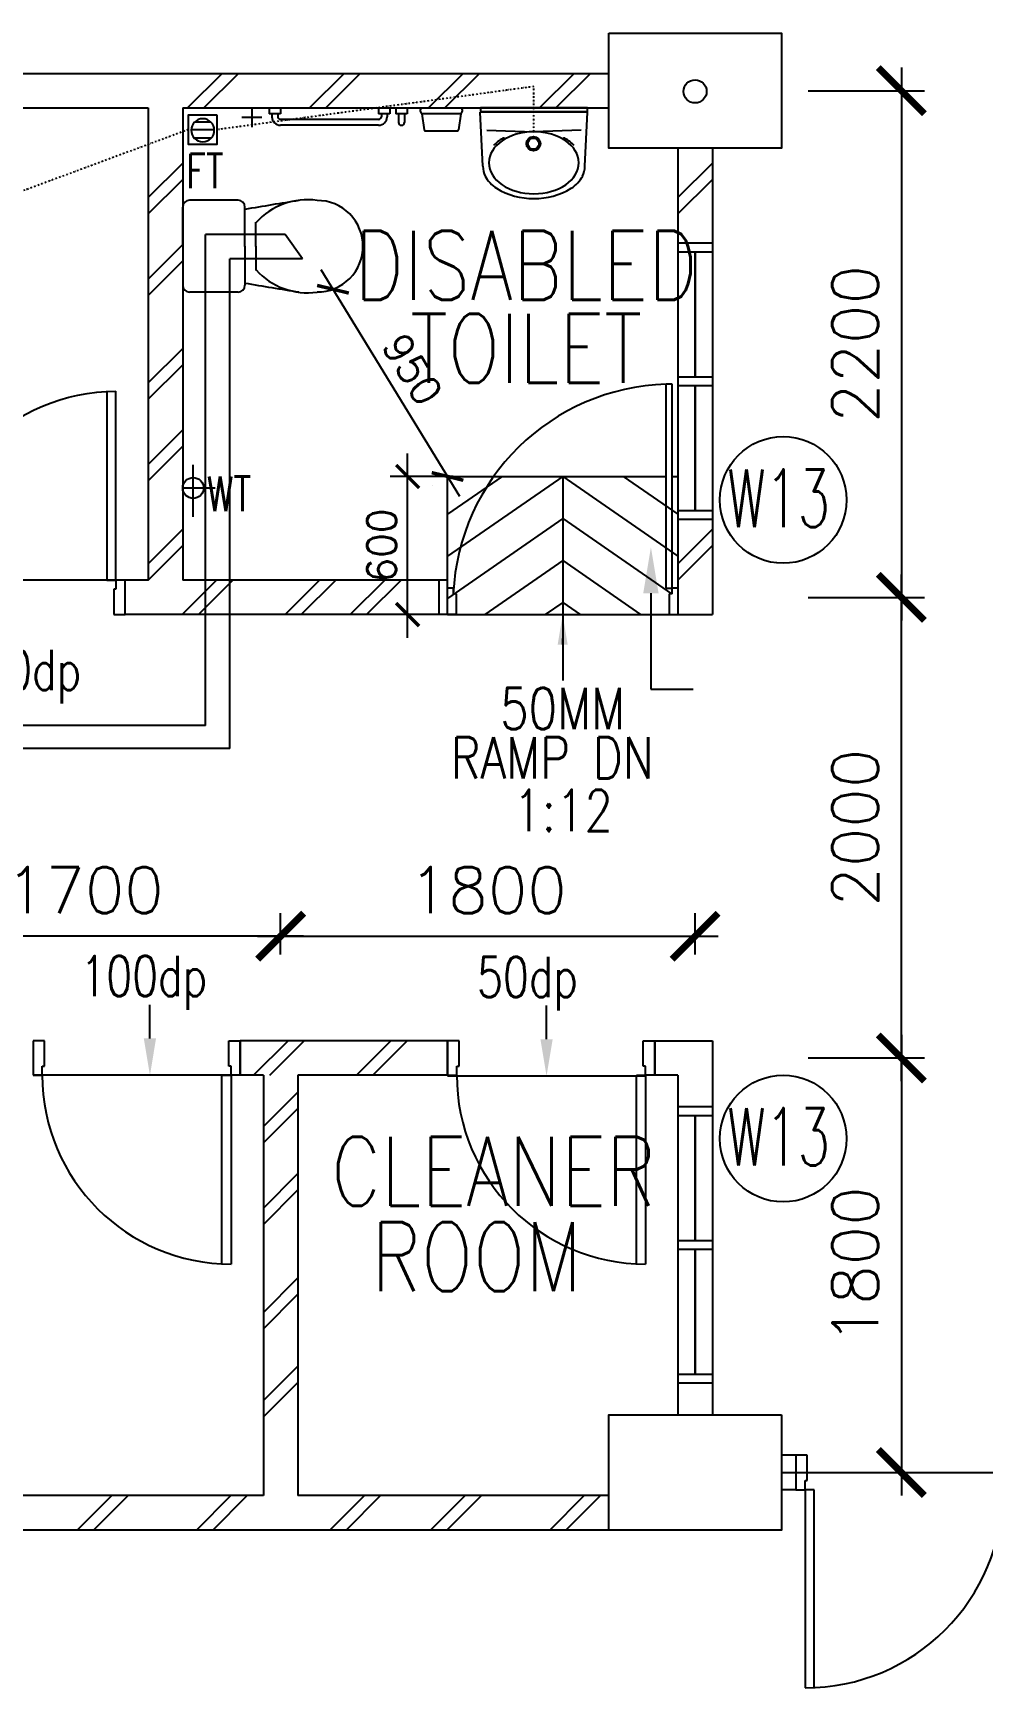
# Model space of a CAD drawing. Header units: feet. Extents: x 1613173 to 1750704, y -859418 to -757301.
# Drawn here: x 1693085 to 1697210, y -791359 to -784174 of the extents above; entities that cross this region are included whole.
import ezdxf
from ezdxf.enums import TextEntityAlignment as Align

# ---------------------------------------------------------------- set-up
doc = ezdxf.new("R2010")
doc.units = ezdxf.units.FT
doc.header["$LTSCALE"] = 13
doc.header["$MEASUREMENT"] = 0
doc.linetypes.add('DIVIDE', pattern=[1.25, 0.5, -0.25, 0, -0.25, 0, -0.25])
doc.layers.get('0').update_dxf_attribs({"linetype": 'CONTINUOUS'})
for name, color, linetype in [('BO', 7, 'CONTINUOUS'), ('COL', 3, 'CONTINUOUS'), ('DIM', 7, 'CONTINUOUS'), ('DR', 7, 'CONTINUOUS'), ('DTEXT', 7, 'CONTINUOUS'), ('FIT', 5, 'CONTINUOUS'), ('H', 1, 'CONTINUOUS'), ('LINE', 7, 'CONTINUOUS'), ('partition', 7, 'CONTINUOUS'), ('PIPE', 5, 'DIVIDE'), ('RWDP', 145, 'CONTINUOUS'), ('SANI', 7, 'CONTINUOUS'), ('SP', 220, 'CONTINUOUS'), ('T25', 7, 'CONTINUOUS'), ('TEX', 2, 'CONTINUOUS'), ('txt', 7, 'CONTINUOUS'), ('VP', 100, 'CONTINUOUS'), ('WALL', 2, 'CONTINUOUS'), ('WIN', 5, 'CONTINUOUS'), ('WIN-T', 7, 'CONTINUOUS'), ('WP', 50, 'DIVIDE')]:
    doc.layers.add(name, color=color, linetype=linetype)
doc.styles.add('ROMANS', font='romans')
doc.styles.get("Standard").update_dxf_attribs({"font": 'ROMANS.SHX'})
doc.dimstyles.new('STANDARD$0', dxfattribs={"dimscale": 0, "dimtxt": 8, "dimasz": 6, "dimexe": 1, "dimexo": 1, "dimgap": 3, "dimtad": 1, "dimdec": 0, "dimlfac": -1, "dimrnd": 1, "dimzin": 0, "dimdsep": 46, "dimtxsty": 'Standard', "dimcen": 0, "dimclrd": 5, "dimclre": 250, "dimadec": 0, "dimazin": 0, "dimtfac": 1, "dimtdec": 4, "dimtofl": 0, "dimtmove": 0, "dimatfit": 3, "dimfxl": 1, "dimtolj": 1, "dimtzin": 0, "dimarcsym": 0})

# ---------------------------------------------------------------- blocks, each defined once
blk = doc.blocks.new('100FT')
at = {"layer": 'PIPE', "linetype": 'Continuous'}
blk.add_circle((0, 0), 50, dxfattribs=at)
at = {"layer": 'WP', "linetype": 'Continuous'}
for p, q in [((-37.1, 33.5), (37.1, 33.5)), ((-49.9, -2.7), (49.9, -2.7)), ((-34, -36.7), (34, -36.7))]:
    blk.add_line(p, q, dxfattribs=at)
blk = doc.blocks.new('A$C7CE3714C')
at = {"layer": 'FIT'}
blk.add_lwpolyline([(0, 0), (126, 0), (126, 126), (0, 126)], close=True, dxfattribs=at)
at = {"layer": 'FIT', "xscale": -1}
blk.add_blockref('100FT', (63, 65.7), dxfattribs=at)
blk = doc.blocks.new('DR-900-B')
at = {"layer": 'DR'}
for p, q in [((0, 900), (-150, 900)), ((-150, 900), (-150, 860)), ((0, 850), (0, 900)), ((-150, 860), (-110, 860)), ((-110, 860), (-110, 850)), ((-110, 850), (0, 850)), ((-969, 80), (-150, 80)), ((-150, 80), (-150, 40)), ((-150, 40), (-970, 40)), ((-150, 40), (-110, 40)), ((-150, 0), (-150, 40)), ((0, 0), (-150, 0)), ((-110, 50), (0, 50)), ((-110, 40), (-110, 50)), ((0, 50), (0, 0))]:
    blk.add_line(p, q, dxfattribs=at)
blk.add_arc((-150, 40), 820, 90, 180, dxfattribs=at)
blk = doc.blocks.new('WC-CAP-P')
for p, q in [((-84.1, 0), (-254.1, 0)), ((-85, 0), (85, 0)), ((-284.1, -240), (-284.1, -30)), ((115, -240), (115, -30)), ((-84.1, -270), (-254.1, -270)), ((-85, -270), (85, -270)), ((-274.1, -317.5), (-274.1, -317.5)), ((-84.1, -317.5), (-189.6, -317.5)), ((-85, -317.5), (20.5, -317.5)), ((105, -317.5), (105, -317.5))]:
    blk.add_line(p, q)
for centre, radius, start, end in [((-254.1, -30), 30, 90, 180), ((85, -30), 30, 0, 90), ((-254.1, -240), 30, 180, 270), ((23685.1, -4344.3), 24273.9, 170.33681, 170.89893), ((-23854.2, -4344.3), 24273.9, 9.10107, 9.66319), ((85, -240), 30, 270, 0), ((10.3, -540), 296.7, 131.76878, 188.34412), ((-179.4, -540), 296.7, 351.65588, 48.23122), ((-85.8, -584.8), 197.4, 179.51694, 271.02679), ((-83.3, -584.8), 197.4, 268.97321, 0.48306)]:
    blk.add_arc(centre, radius, start, end)
blk = doc.blocks.new('_ARCHTICK')
at = {"color": 0, "linetype": 'ByBlock', "const_width": 0.15}
blk.add_lwpolyline([(-0.5, -0.5), (0.5, 0.5)], dxfattribs=at)
blk = doc.blocks.new('*D324')
at = {"layer": 'BO', "color": 7, "lineweight": -2, "transparency": 16777216}
for p, q in [((1694711.7, -786799.1), (1694711.7, -785999.1)), ((1694910.2, -786099.1), (1694636.7, -786099.1)), ((1694910.2, -786699.1), (1694636.7, -786699.1))]:
    blk.add_line(p, q, dxfattribs=at)
at = {"layer": 'BO', "color": 7, "lineweight": -2, "transparency": 16777216, "xscale": 100, "yscale": 100, "zscale": 100}
for p, rotation in [((1694711.7, -786099.1), 90), ((1694711.7, -786699.1), 270)]:
    blk.add_blockref('_ARCHTICK', p, dxfattribs=dict(at, rotation=rotation))
at = {"layer": 'BO', "color": 7, "transparency": 16777216, "insert": (1694599.2, -786399.1), "char_height": 125, "attachment_point": 5, "rotation": 90, "style": 'ROMANS'}
blk.add_mtext('\\A1;600', dxfattribs=at)
blk = doc.blocks.new('ELLIPSE')
blk.add_circle((0.5, 0.5), 0.5)
blk = doc.blocks.new('P', base_point=(9.1686, 7.4202))
for radius in [0.0407, 0.0315]:
    blk.add_circle((9.166, 7.4179), radius)
blk = doc.blocks.new('BASIN-2')
for p, q in [((310, 0), (-310, 0)), ((-295, -313.8), (-310.1, -0.1)), ((295, -313.8), (310.1, -0.1)), ((-273.1, -104), (-0.1, -113.8)), ((273.1, -104), (0.1, -113.8))]:
    blk.add_line(p, q)
for centre, radius, start, end in [((-23.4, -399.8), 293.9, 122.15738, 135.58726), ((-176.4, -155.7), 5.79, 327.23155, 125.54576), ((176.4, -155.7), 5.79, 54.45424, 212.76845), ((23.4, -399.8), 293.9, 44.41274, 57.84262), ((-163.3, -314.9), 131.7, 179.49571, 205.01035), ((-101.9, -267.9), 207.9, 209.5959, 236.4372), ((101.9, -267.9), 207.9, 303.5628, 330.4041), ((163.3, -314.9), 131.7, 334.98965, 0.50429), ((-7.3, -98), 402.1, 238.60271, 271.03629), ((7.3, -98), 402.1, 268.96371, 301.39729)]:
    blk.add_arc(centre, radius, start, end)
for name, p, xscale, yscale, zscale in [('ELLIPSE', (260.6, -472.6), -521.326566894229, 358.7639225105095, 521.3265668942295), ('P', (-0.1, -180.4), 1000, 1000, 1000)]:
    blk.add_blockref(name, p, dxfattribs=dict(xscale=xscale, yscale=yscale, zscale=zscale))
blk = doc.blocks.new('*D317')
at = {"layer": 'BO', "color": 7, "lineweight": -2, "transparency": 16777216}
for p, q in [((1694335.4, -785201), (1694937.4, -786184.4)), ((1694323.7, -785325.4), (1694323.7, -785325.4)), ((1694821.3, -786138.3), (1694821.3, -786138.3))]:
    blk.add_line(p, q, dxfattribs=at)
at = {"layer": 'BO', "color": 7, "lineweight": -2, "transparency": 16777216, "xscale": 100, "yscale": 100, "zscale": 100}
for p, rotation in [((1694387.7, -785286.3), 121.4733146177506), ((1694885.2, -786099.1), 301.4733146177506)]:
    blk.add_blockref('_ARCHTICK', p, dxfattribs=dict(at, rotation=rotation))
at = {"layer": 'BO', "color": 7, "transparency": 16777216, "insert": (1694732.4, -785634), "char_height": 125, "attachment_point": 5, "rotation": 301.47331, "style": 'ROMANS'}
blk.add_mtext('\\A1;950', dxfattribs=at)
blk = doc.blocks.new('*D304')
at = {"layer": 'DIM', "color": 7, "lineweight": -2, "transparency": 16777216}
for p, q in [((1696856, -784324.1), (1696856, -786724.1)), ((1696452, -784424.1), (1696956, -784424.1)), ((1696452, -786624.1), (1696956, -786624.1))]:
    blk.add_line(p, q, dxfattribs=at)
at = {"layer": 'DIM', "color": 7, "lineweight": -2, "transparency": 16777216, "xscale": 200, "yscale": 200, "zscale": 200}
for p, rotation in [((1696856, -784424.1), 90), ((1696856, -786624.1), 270)]:
    blk.add_blockref('_ARCHTICK', p, dxfattribs=dict(at, rotation=rotation))
at = {"layer": 'DIM', "color": 7, "transparency": 16777216, "insert": (1696656, -785524.1), "char_height": 200, "attachment_point": 5, "rotation": 90, "style": 'ROMANS'}
blk.add_mtext('\\A1;2200', dxfattribs=at)
blk = doc.blocks.new('*D305')
at = {"layer": 'DIM', "color": 7, "lineweight": -2, "transparency": 16777216}
for p, q in [((1696856, -788724.1), (1696856, -786524.1)), ((1696452, -786624.1), (1696956, -786624.1)), ((1696452, -788624.1), (1696956, -788624.1))]:
    blk.add_line(p, q, dxfattribs=at)
at = {"layer": 'DIM', "color": 7, "lineweight": -2, "transparency": 16777216, "xscale": 200, "yscale": 200, "zscale": 200}
for p, rotation in [((1696856, -786624.1), 90), ((1696856, -788624.1), 270)]:
    blk.add_blockref('_ARCHTICK', p, dxfattribs=dict(at, rotation=rotation))
at = {"layer": 'DIM', "color": 7, "transparency": 16777216, "insert": (1696656, -787624.1), "char_height": 200, "attachment_point": 5, "rotation": 90, "style": 'ROMANS'}
blk.add_mtext('\\A1;2000', dxfattribs=at)
blk = doc.blocks.new('*D308')
at = {"color": 7, "lineweight": -2, "transparency": 16777216}
for p, q in [((1694160.2, -788175.3), (1694160.2, -787995.3)), ((1695960.2, -788175.3), (1695960.2, -787995.3)), ((1694060.2, -788095.3), (1696060.2, -788095.3))]:
    blk.add_line(p, q, dxfattribs=at)
at = {"color": 7, "lineweight": -2, "transparency": 16777216, "xscale": 200, "yscale": 200, "zscale": 200, "rotation": 180}
blk.add_blockref('_ARCHTICK', (1694160.2, -788095.3), dxfattribs=at)
at = {"color": 7, "lineweight": -2, "transparency": 16777216, "xscale": 200, "yscale": 200, "zscale": 200}
blk.add_blockref('_ARCHTICK', (1695960.2, -788095.3), dxfattribs=at)
at = {"color": 7, "transparency": 16777216, "insert": (1695060.2, -787895.3), "char_height": 200, "attachment_point": 5, "style": 'ROMANS'}
blk.add_mtext('\\A1;1800', dxfattribs=at)
blk = doc.blocks.new('*D309')
at = {"color": 7, "lineweight": -2, "transparency": 16777216}
for p, q in [((1692460.2, -788175.3), (1692460.2, -787995.3)), ((1694160.2, -788175.3), (1694160.2, -787995.3)), ((1694260.2, -788095.3), (1692360.2, -788095.3))]:
    blk.add_line(p, q, dxfattribs=at)
at = {"color": 7, "lineweight": -2, "transparency": 16777216, "xscale": 200, "yscale": 200, "zscale": 200, "rotation": 180}
blk.add_blockref('_ARCHTICK', (1692460.2, -788095.3), dxfattribs=at)
at = {"color": 7, "lineweight": -2, "transparency": 16777216, "xscale": 200, "yscale": 200, "zscale": 200}
blk.add_blockref('_ARCHTICK', (1694160.2, -788095.3), dxfattribs=at)
at = {"color": 7, "transparency": 16777216, "insert": (1693310.2, -787895.3), "char_height": 200, "attachment_point": 5, "style": 'ROMANS'}
blk.add_mtext('\\A1;1700', dxfattribs=at)
blk = doc.blocks.new('*D310')
at = {"layer": 'DIM', "color": 7, "lineweight": -2, "transparency": 16777216}
for p, q in [((1696856, -788524.1), (1696856, -790524.1)), ((1696452, -788624.1), (1696956, -788624.1)), ((1696452, -790424.1), (1696956, -790424.1))]:
    blk.add_line(p, q, dxfattribs=at)
at = {"layer": 'DIM', "color": 7, "lineweight": -2, "transparency": 16777216, "xscale": 200, "yscale": 200, "zscale": 200}
for p, rotation in [((1696856, -788624.1), 90), ((1696856, -790424.1), 270)]:
    blk.add_blockref('_ARCHTICK', p, dxfattribs=dict(at, rotation=rotation))
at = {"layer": 'DIM', "color": 7, "transparency": 16777216, "insert": (1696656, -789524.1), "char_height": 200, "attachment_point": 5, "rotation": 90, "style": 'ROMANS'}
blk.add_mtext('\\A1;1800', dxfattribs=at)
blk = doc.blocks.new('DR-1800-B')
at = {"layer": 'DR'}
for p, q in [((-50, 0), (0, 0)), ((0, 0), (0, -150)), ((-1800, 0), (-1800, -150)), ((-1750, 0), (-1800, 0)), ((-1750, -110), (-1750, 0)), ((-50, -110), (-50, 0)), ((-1760, -150), (-1760, -110)), ((-1760, -110), (-1750, -110)), ((-40, -110), (-50, -110)), ((-40, -150), (-40, -110)), ((-1800, -150), (-1760, -150)), ((-1760, -150), (-1760, -1010)), ((-1720, -150), (-1760, -150)), ((-1720, -1009.1), (-1720, -150)), ((-80, -1009.1), (-80, -150)), ((-80, -150), (-40, -150)), ((-40, -150), (-40, -1010)), ((0, -150), (-40, -150))]:
    blk.add_line(p, q, dxfattribs=at)
for centre, start, end in [((-1760, -150), 270, 0), ((-40, -150), 180.00007, 270)]:
    blk.add_arc(centre, 860, start, end, dxfattribs=at)

msp = doc.modelspace()

# ---------------------------------------------------------------- linework, layer by layer
at = {"color": 0}
msp.add_line((1693735.2, -786149.1), (1693875.4, -786149.1), dxfattribs=at)
at = {"layer": 'COL', "color": 0}
for points in [[(1695585.2, -784174.1), (1696335.2, -784174.1), (1696335.2, -784674.1), (1695585.2, -784674.1)], [(1696335.2, -790174.1), (1696335.2, -790674.1), (1695585.2, -790674.1), (1695585.2, -790174.1)]]:
    msp.add_lwpolyline(points, close=True, dxfattribs=at)
at = {"layer": 'DR', "color": 0}
for p, q in [((1695860.2, -785699.1), (1695835.2, -785699.1)), ((1695835.2, -786584.1), (1695835.2, -785699.1)), ((1695860.2, -786609.1), (1695860.2, -785699.1)), ((1694910.6, -786584.1), (1694885.2, -786584.1)), ((1694910.2, -786584.1), (1694910.2, -786609.1)), ((1694923.2, -786609.1), (1694910.2, -786609.1)), ((1694923.2, -786609.1), (1694923.2, -786699.1)), ((1695835.2, -786584.1), (1695860.2, -786584.1)), ((1695860.2, -786609.1), (1695847.2, -786609.1)), ((1695847.2, -786609.1), (1695847.2, -786699.1)), ((1695885.2, -786584.1), (1695860.2, -786584.1)), ((1694923.2, -786699.1), (1694885.2, -786699.1))]:
    msp.add_line(p, q, dxfattribs=at)
at = {"layer": 'DR', "color": 0, "ltscale": 10000}
for p, q in [((1693445.2, -786549.1), (1692585.2, -786549.1)), ((1693945.2, -788699.1), (1693085.2, -788699.1)), ((1695745.2, -788702.6), (1694885.2, -788702.6))]:
    msp.add_line(p, q, dxfattribs=at)
at = {"layer": 'DR', "color": 0}
msp.add_arc((1695861.7, -786651.1), 952.4, 91.59266, 177.47065, dxfattribs=at)
at = {"layer": 'DTEXT', "color": 0}
for p, q in [((1694773.5, -784524), (1694783.3, -784593.7)), ((1694943.2, -784524), (1694933.3, -784593.7))]:
    msp.add_line(p, q, dxfattribs=at)
for centre, radius, start, end in [((1694783.3, -784510.7), 16.5, 134.68563, 233.51246), ((1694933.3, -784510.7), 16.5, 306.48754, 45.31437), ((1694788.3, -784593), 5, 188.02773, 270), ((1694928.4, -784593), 5, 270, 351.97227)]:
    msp.add_arc(centre, radius, start, end, dxfattribs=at)
at = {"layer": 'H', "color": 0}
for p, q in [((1693756, -784499.1), (1693906, -784349.1)), ((1693826.7, -784499.1), (1693976.7, -784349.1)), ((1694285.5, -784499.1), (1694435.5, -784349.1)), ((1694356.2, -784499.1), (1694506.2, -784349.1)), ((1694803.1, -784499.1), (1694953.1, -784349.1)), ((1694873.8, -784499.1), (1695023.8, -784349.1)), ((1695285.1, -784499.1), (1695435.1, -784349.1)), ((1695355.8, -784499.1), (1695505.8, -784349.1)), ((1693585.2, -784888.5), (1693735.2, -784738.5)), ((1695885.2, -784888.5), (1696035.2, -784738.5)), ((1693585.2, -784959.2), (1693735.2, -784809.2)), ((1695885.2, -784959.2), (1696035.2, -784809.2)), ((1693585.2, -785242.3), (1693735.2, -785092.3)), ((1693585.2, -785313), (1693735.2, -785163)), ((1693585.2, -785693.1), (1693735.2, -785543.1)), ((1693585.2, -785763.8), (1693735.2, -785613.8)), ((1693585.2, -786046.9), (1693735.2, -785896.9)), ((1693585.2, -786117.6), (1693735.2, -785967.6)), ((1693585.2, -786478.2), (1693735.2, -786328.2)), ((1695885.2, -786478.2), (1696035.2, -786328.2)), ((1693585.2, -786548.9), (1693735.2, -786398.9)), ((1695885.2, -786548.9), (1696035.2, -786398.9)), ((1693732.3, -786699.1), (1693882.3, -786549.1)), ((1693803, -786699.1), (1693953, -786549.1)), ((1694179.4, -786699.1), (1694329.4, -786549.1)), ((1694250.1, -786699.1), (1694400.1, -786549.1)), ((1694462.3, -786699.1), (1694612.3, -786549.1)), ((1694533.1, -786699.1), (1694683.1, -786549.1)), ((1694042.4, -788699.1), (1694192.4, -788549.1)), ((1694113.1, -788699.1), (1694263.1, -788549.1)), ((1694489.5, -788699.1), (1694639.5, -788549.1)), ((1694560.2, -788699.1), (1694710.2, -788549.1)), ((1694085.2, -788922.1), (1694235.2, -788772.1)), ((1694085.2, -788992.8), (1694235.2, -788842.8)), ((1694085.2, -789275.9), (1694235.2, -789125.9)), ((1694085.2, -789346.6), (1694235.2, -789196.6)), ((1694085.2, -789728.6), (1694235.2, -789578.6)), ((1694085.2, -789799.4), (1694235.2, -789649.4)), ((1694085.2, -790111.8), (1694235.2, -789961.8)), ((1694085.2, -790182.5), (1694235.2, -790032.5)), ((1693277, -790674.1), (1693427, -790524.1)), ((1693347.7, -790674.1), (1693497.7, -790524.1)), ((1693794.6, -790674.1), (1693944.6, -790524.1)), ((1693865.3, -790674.1), (1694015.3, -790524.1)), ((1694374, -790674.1), (1694524, -790524.1)), ((1694444.7, -790674.1), (1694594.7, -790524.1)), ((1694811.3, -790674.1), (1694961.3, -790524.1)), ((1694882, -790674.1), (1695032, -790524.1)), ((1695328.9, -790674.1), (1695478.9, -790524.1)), ((1695399.6, -790674.1), (1695549.6, -790524.1))]:
    msp.add_line(p, q, dxfattribs=at)
at = {"layer": 'LINE', "color": 0}
for p, q in [((1693780.6, -786274.5), (1693780.6, -786048.8)), ((1695768.4, -786606), (1695768.4, -787022.7)), ((1695385.2, -786699.1), (1695385.2, -786984.5)), ((1695385.2, -786829.1), (1695385.2, -786802.1)), ((1695768.4, -787022.7), (1695952, -787022.7))]:
    msp.add_line(p, q, dxfattribs=at)
msp.add_lwpolyline([(1695028.2, -784514.7), (1695492.5, -784514.7), (1695492.5, -784499.1), (1695028.2, -784499.1)], close=True, dxfattribs=at)
msp.add_circle((1693780.6, -786149.1), 45.3, dxfattribs=at)
for points in [[(1695735, -786606), (1695801.7, -786606), (1695768.4, -786406)], [(1695406.9, -786829.1), (1695363.6, -786829.1), (1695385.2, -786699.1)]]:
    msp.add_solid(points, dxfattribs=at)
at = {"layer": 'partition', "color": 0}
for p, q in [((1694885.2, -788699.1), (1694885.2, -788549.1)), ((1694885.2, -788549.1), (1694885.2, -788699.1)), ((1696335.2, -790424.1), (1700960.2, -790424.1))]:
    msp.add_line(p, q, dxfattribs=at)
at = {"layer": 'RWDP', "color": 0}
msp.add_circle((1695960.2, -784427.4), 50, dxfattribs=at)
at = {"layer": 'SANI', "color": 0}
for p, q in [((1694885.2, -786099.1), (1695835.2, -786099.1)), ((1694885.2, -786549.1), (1694885.2, -786099.1)), ((1695385.2, -786099.1), (1694885.2, -786445.9)), ((1695122.1, -786099.1), (1694885.2, -786263.4)), ((1695385.2, -786099.1), (1695385.2, -786699.1)), ((1695385.2, -786099.1), (1695885.2, -786445.9)), ((1695648.4, -786099.1), (1695885.2, -786263.4)), ((1695860.2, -786099.1), (1695885.2, -786099.1)), ((1695385.2, -786281.7), (1694885.2, -786628.5)), ((1695385.2, -786281.7), (1695857.3, -786609.1)), ((1695385.2, -786464.2), (1695046.6, -786699.1)), ((1695385.2, -786464.2), (1695723.8, -786699.1)), ((1695385.2, -786646.8), (1695309.8, -786699.1)), ((1695385.2, -786646.8), (1695460.7, -786699.1)), ((1694885.2, -786699.1), (1695885.2, -786699.1)), ((1693592.7, -788539.1), (1693592.7, -788392.8)), ((1695315.2, -788542.6), (1695315.2, -788396.3))]:
    msp.add_line(p, q, dxfattribs=at)
for points in [[(1693619.3, -788539.1), (1693566, -788539.1), (1693592.7, -788699.1)], [(1695341.9, -788542.6), (1695288.6, -788542.6), (1695315.2, -788702.6)]]:
    msp.add_solid(points, dxfattribs=at)
at = {"layer": 'SP', "color": 0}
for p, q in [((1694179.9, -785048.7), (1693834.6, -785048.7)), ((1693834.6, -787180.8), (1693834.6, -785048.7)), ((1693834.6, -787180.8), (1680207.9, -787180.8))]:
    msp.add_line(p, q, dxfattribs=at)
at = {"layer": 'VP', "color": 0}
for p, q in [((1694254.8, -785153.9), (1694179.9, -785048.7)), ((1694254.8, -785153.9), (1693939.7, -785153.9)), ((1693939.7, -787280.8), (1693939.7, -785153.9)), ((1693939.7, -787280.8), (1680204.2, -787280.8))]:
    msp.add_line(p, q, dxfattribs=at)
at = {"layer": 'WALL', "color": 0}
for p, q in [((1691335.8, -784349.1), (1695585.2, -784349.1)), ((1691210.2, -784499.1), (1693585.2, -784499.1)), ((1693585.2, -784499.1), (1693585.2, -786549.1)), ((1693735.2, -784499.1), (1693735.2, -786549.1)), ((1693735.2, -784499.1), (1695585.2, -784499.1)), ((1694035.2, -784499.5), (1694035.2, -784582.3)), ((1694110.7, -784499.1), (1694110.7, -784524.1)), ((1694159.7, -784524.1), (1694110.7, -784524.1)), ((1694122.7, -784524.1), (1694122.7, -784537.1)), ((1694147.7, -784524.1), (1694147.7, -784537.1)), ((1694159.7, -784499.1), (1694159.7, -784524.1)), ((1694585.7, -784499.1), (1694585.7, -784524.1)), ((1694634.7, -784524.1), (1694585.7, -784524.1)), ((1694597.7, -784524.1), (1694597.7, -784537.1)), ((1694622.7, -784524.1), (1694622.7, -784537.1)), ((1694634.7, -784499.1), (1694634.7, -784524.1)), ((1694660.7, -784499.1), (1694660.7, -784524.1)), ((1694709.7, -784524.1), (1694660.7, -784524.1)), ((1694672.7, -784524.1), (1694672.7, -784562.1)), ((1694697.7, -784524.1), (1694697.7, -784562.1)), ((1694709.7, -784499.1), (1694709.7, -784524.1)), ((1694943.1, -784524), (1694773.5, -784524)), ((1694078, -784540.9), (1693992.5, -784540.9)), ((1694585.8, -784574.1), (1694159.6, -784574.1)), ((1694585.7, -784549.1), (1694159.7, -784549.1)), ((1694685.7, -784574.1), (1694684.7, -784574.1)), ((1694788.3, -784598), (1694928.4, -784598)), ((1695885.2, -784674.1), (1695885.2, -785086.6)), ((1696035.2, -784674.1), (1696035.2, -785086.6)), ((1696035.2, -786286.6), (1695885.2, -786286.6)), ((1695885.2, -786286.6), (1695885.2, -786699.1)), ((1696035.2, -786286.6), (1696035.2, -786699.1)), ((1693585.2, -786549.1), (1693485.2, -786549.1)), ((1694847.7, -786549.1), (1693735.2, -786549.1)), ((1694885.2, -786549.1), (1694847.7, -786549.1)), ((1694847.7, -786549.1), (1694847.7, -786699.1)), ((1694885.2, -786699.1), (1694885.2, -786549.1)), ((1694847.7, -786699.1), (1693485.2, -786699.1)), ((1694885.2, -786699.1), (1694847.7, -786699.1)), ((1695885.2, -786699.1), (1696035.2, -786699.1)), ((1694885.2, -788549.1), (1693985.2, -788549.1)), ((1693985.2, -788699.1), (1693985.2, -788549.1)), ((1693985.2, -788549.1), (1693985.2, -788699.1)), ((1694885.2, -788549.1), (1694835.2, -788549.1)), ((1695785.2, -788699.1), (1695785.2, -788549.1)), ((1695785.2, -788549.1), (1696035.2, -788549.1)), ((1696035.2, -788549.1), (1696035.2, -788836.6)), ((1694085.2, -788699.1), (1693985.2, -788699.1)), ((1694085.2, -788699.1), (1694085.2, -790524.1)), ((1694885.2, -788699.1), (1694235.2, -788699.1)), ((1694235.2, -788699.1), (1694235.2, -790524.1)), ((1695885.2, -788699.1), (1695785.2, -788699.1)), ((1695885.2, -788699.1), (1695885.2, -788836.6)), ((1696035.2, -790036.6), (1695885.2, -790036.6)), ((1695885.2, -790036.6), (1695885.2, -790174.1)), ((1696035.2, -790036.6), (1696035.2, -790174.1)), ((1696397.7, -790349.1), (1696335.2, -790349.1)), ((1694085.2, -790524.1), (1691260.2, -790524.1)), ((1695585.2, -790524.1), (1694235.2, -790524.1)), ((1696397.7, -790499.1), (1696335.2, -790499.1)), ((1695585.2, -790674.1), (1691260.2, -790674.1))]:
    msp.add_line(p, q, dxfattribs=at)
for centre, radius, start, end in [((1694159.7, -784537.1), 37, 180, 270), ((1694159.7, -784537.1), 12, 180, 270), ((1694585.7, -784537.1), 37, 270, 0), ((1694585.7, -784537.1), 12, 270, 0), ((1694684.7, -784562.1), 12, 180, 270), ((1694685.7, -784562.1), 12, 270.00262, 0)]:
    msp.add_arc(centre, radius, start, end, dxfattribs=at)
at = {"layer": 'WIN', "color": 0}
for p, q in [((1695885.2, -785086.6), (1695885.2, -786286.6)), ((1696035.2, -785086.6), (1695885.2, -785086.6)), ((1696035.2, -785086.6), (1696035.2, -786286.6)), ((1696035.2, -785124.6), (1695885.2, -785124.6)), ((1696035.2, -785667.6), (1695885.2, -785667.6)), ((1696035.2, -785705.6), (1695885.2, -785705.6)), ((1696035.2, -786248.6), (1695885.2, -786248.6)), ((1695885.2, -788836.6), (1695885.2, -790036.6)), ((1696035.2, -788836.6), (1695885.2, -788836.6)), ((1696035.2, -788836.6), (1696035.2, -790036.6)), ((1696035.2, -788874.6), (1695885.2, -788874.6)), ((1696035.2, -789417.6), (1695885.2, -789417.6)), ((1696035.2, -789455.6), (1695885.2, -789455.6)), ((1696035.2, -789998.6), (1695885.2, -789998.6))]:
    msp.add_line(p, q, dxfattribs=at)
at = {"layer": 'WIN', "color": 0, "const_width": 10, "flags": 128}
for points in [[(1695960.2, -785124.6), (1695960.2, -785667.6)], [(1695960.2, -785705.6), (1695960.2, -786248.6)], [(1695960.2, -788874.6), (1695960.2, -789417.6)], [(1695960.2, -789455.6), (1695960.2, -789998.6)]]:
    msp.add_lwpolyline(points, dxfattribs=at)
at = {"layer": 'WIN-T', "color": 0}
for centre in [(1696342.8, -786201.2, 0), (1696342.8, -788974.2, 0)]:
    msp.add_circle(centre, 275, dxfattribs=at)
at = {"layer": 'WP', "color": 0}
for p, q in [((1695260, -784406), (1693885.3, -784593.3)), ((1695260, -784602.6), (1695260, -784406)), ((1693759.3, -784593.3), (1687883.9, -786767.9))]:
    msp.add_line(p, q, dxfattribs=at)

# ---------------------------------------------------------------- block references
at = {"layer": 'SANI', "color": 0, "extrusion": (0, 0, -1), "xscale": -0.75, "yscale": 0.75, "zscale": -0.75}
msp.add_blockref('BASIN-2', (-1695260, -784517.2), dxfattribs=at)
at = {"layer": 'SANI', "color": 0, "rotation": 90}
msp.add_blockref('WC-CAP-P', (1693735.2, -785015), dxfattribs=at)
at = {"layer": 'T25', "color": 0, "rotation": 180}
msp.add_blockref('A$C7CE3714C', (1693885.3, -784530.3), dxfattribs=at)
msp.add_blockref('A$C7CE3714C', (1693885.3, -784530.3), dxfattribs=at)
at = {"layer": 'WALL', "color": 0, "xscale": -1, "rotation": 90}
msp.add_blockref('DR-900-B', (1693485.2, -786699.1), dxfattribs=at)
at = {"layer": 'WALL', "color": 0, "rotation": 90}
for p in [(1693985.2, -788549.1), (1695785.2, -788549.1)]:
    msp.add_blockref('DR-900-B', p, dxfattribs=at)
at = {"layer": 'WALL', "color": 0}
msp.add_blockref('DR-1800-B', (1698197.7, -790349.1), dxfattribs=at)

# ---------------------------------------------------------------- texts
at = {"layer": 'SANI', "color": 0, "style": 'ROMANS', "width": 0.8}
for s, p in [('50MM', (1695113.9, -787196.4)), ('RAMP DN', (1694899, -787410.5)), ('1:12', (1695171, -787639.4))]:
    msp.add_text(s, height=180, dxfattribs=at).set_placement(p)
at = {"layer": 'TEX', "color": 0, "ltscale": 0.5, "style": 'ROMANS', "width": 0.75}
for s, height, p in [('FT', 150, (1693749.4, -784847.7)), ('WT', 150, (1693840.1, -786249.3)), ('100dp', 175, (1692743.3, -787026.7)), ('100dp', 175, (1693290.7, -788356)), ('50dp', 175, (1695013.3, -788359.5))]:
    msp.add_text(s, height=height, dxfattribs=at).set_placement(p)
at = {"layer": 'txt', "color": 0, "ltscale": 10, "style": 'ROMANS', "width": 0.8}
for s, p in [('DISABLED', (1695226.1, -785182.4, 3887.4)), ('TOILET', (1695226.1, -785543, 3887.4)), ('CLEANER', (1695084.5, -789115.8, 3887.4)), ('ROOM', (1695011.6, -789486.8, 3887.4))]:
    msp.add_text(s, height=300, dxfattribs=at).set_placement(p, align=Align.MIDDLE)
at = {"layer": 'WIN-T', "color": 0, "style": 'ROMANS', "width": 0.65}
for p in [(1696099.8, -786318.6, 0), (1696099.8, -789091.6, 0)]:
    msp.add_text('W13', height=250, dxfattribs=at).set_placement(p)

# ---------------------------------------------------------------- dimensions: what is measured, and where the dimension line sits
at = {"color": 0}
dim = msp.add_linear_dim(base=(1692460.2, -788095.3), p1=(1694160.2, -788275.3), p2=(1692460.2, -788275.3), angle=180, dimstyle='STANDARD$0', override={"dimscale": 100, "dimtxt": 2, "dimasz": 2, "dimgap": 1, "dimtxsty": 'ROMANS', "dimblk": 'ARCHTICK', "dimdle": 1, "dimclrd": 7, "dimclre": 7, "dimclrt": 7, "dimtdec": 0, "dimtmove": 2}, dxfattribs=at)
dim.commit()
dim.dimension.update_dxf_attribs({"geometry": '*D309', "text_midpoint": (1693310.2, -787895.3)})
dim = msp.add_linear_dim(base=(1695960.2, -788095.3), p1=(1694160.2, -788275.3), p2=(1695960.2, -788275.3), dimstyle='STANDARD$0', override={"dimscale": 100, "dimtxt": 2, "dimasz": 2, "dimgap": 1, "dimtxsty": 'ROMANS', "dimblk": 'ARCHTICK', "dimdle": 1, "dimclrd": 7, "dimclre": 7, "dimclrt": 7, "dimtdec": 0, "dimtmove": 2}, dxfattribs=at)
dim.commit()
dim.dimension.update_dxf_attribs({"geometry": '*D308', "text_midpoint": (1695060.2, -787895.3)})
at = {"layer": 'BO', "color": 0}
dim = msp.add_aligned_dim(p1=(1694387.7, -785286.3), p2=(1694885.2, -786099.1), distance=0, text='950', dimstyle='STANDARD$0', override={"dimscale": 50, "dimtxt": 2.5, "dimasz": 2, "dimexe": 1.5, "dimexo": 1.5, "dimgap": 1, "dimzin": 1, "dimtxsty": 'ROMANS', "dimblk": 'ARCHTICK', "dimdle": 2, "dimclrd": 7, "dimclre": 7, "dimclrt": 7, "dimtdec": 0, "dimtmove": 2, "dimtzin": 1}, dxfattribs=at)
dim.commit()
dim.dimension.update_dxf_attribs({"geometry": '*D317', "text_midpoint": (1694732.4, -785634)})
dim = msp.add_aligned_dim(p1=(1694985.2, -786699.1), p2=(1694985.2, -786099.1), distance=273.6, dimstyle='STANDARD$0', override={"dimscale": 50, "dimtxt": 2.5, "dimasz": 2, "dimexe": 1.5, "dimexo": 1.5, "dimgap": 1, "dimzin": 1, "dimtxsty": 'ROMANS', "dimblk": 'ARCHTICK', "dimdle": 2, "dimclrd": 7, "dimclre": 7, "dimclrt": 7, "dimtdec": 0, "dimtmove": 2, "dimtzin": 1}, dxfattribs=at)
dim.commit()
dim.dimension.update_dxf_attribs({"geometry": '*D324', "text_midpoint": (1694599.2, -786399.1)})
at = {"layer": 'DIM', "color": 0}
for p1, p2, distance, picture, middle in [((1696352, -784424.1), (1696352, -786624.1), 504, '*D304', (1696656, -785524.1)), ((1696352, -788624.1), (1696352, -786624.1), -504, '*D305', (1696656, -787624.1)), ((1696352, -788624.1), (1696352, -790424.1), 504, '*D310', (1696656, -789524.1))]:
    dim = msp.add_aligned_dim(p1=p1, p2=p2, distance=distance, dimstyle='STANDARD$0', override={"dimscale": 100, "dimtxt": 2, "dimasz": 2, "dimgap": 1, "dimtxsty": 'ROMANS', "dimblk": 'ARCHTICK', "dimdle": 1, "dimclrd": 7, "dimclre": 7, "dimclrt": 7, "dimtdec": 0, "dimtmove": 2}, dxfattribs=at)
    dim.commit()
    dim.dimension.update_dxf_attribs({"geometry": picture, "text_midpoint": middle})

doc.saveas('drawing.dxf')
